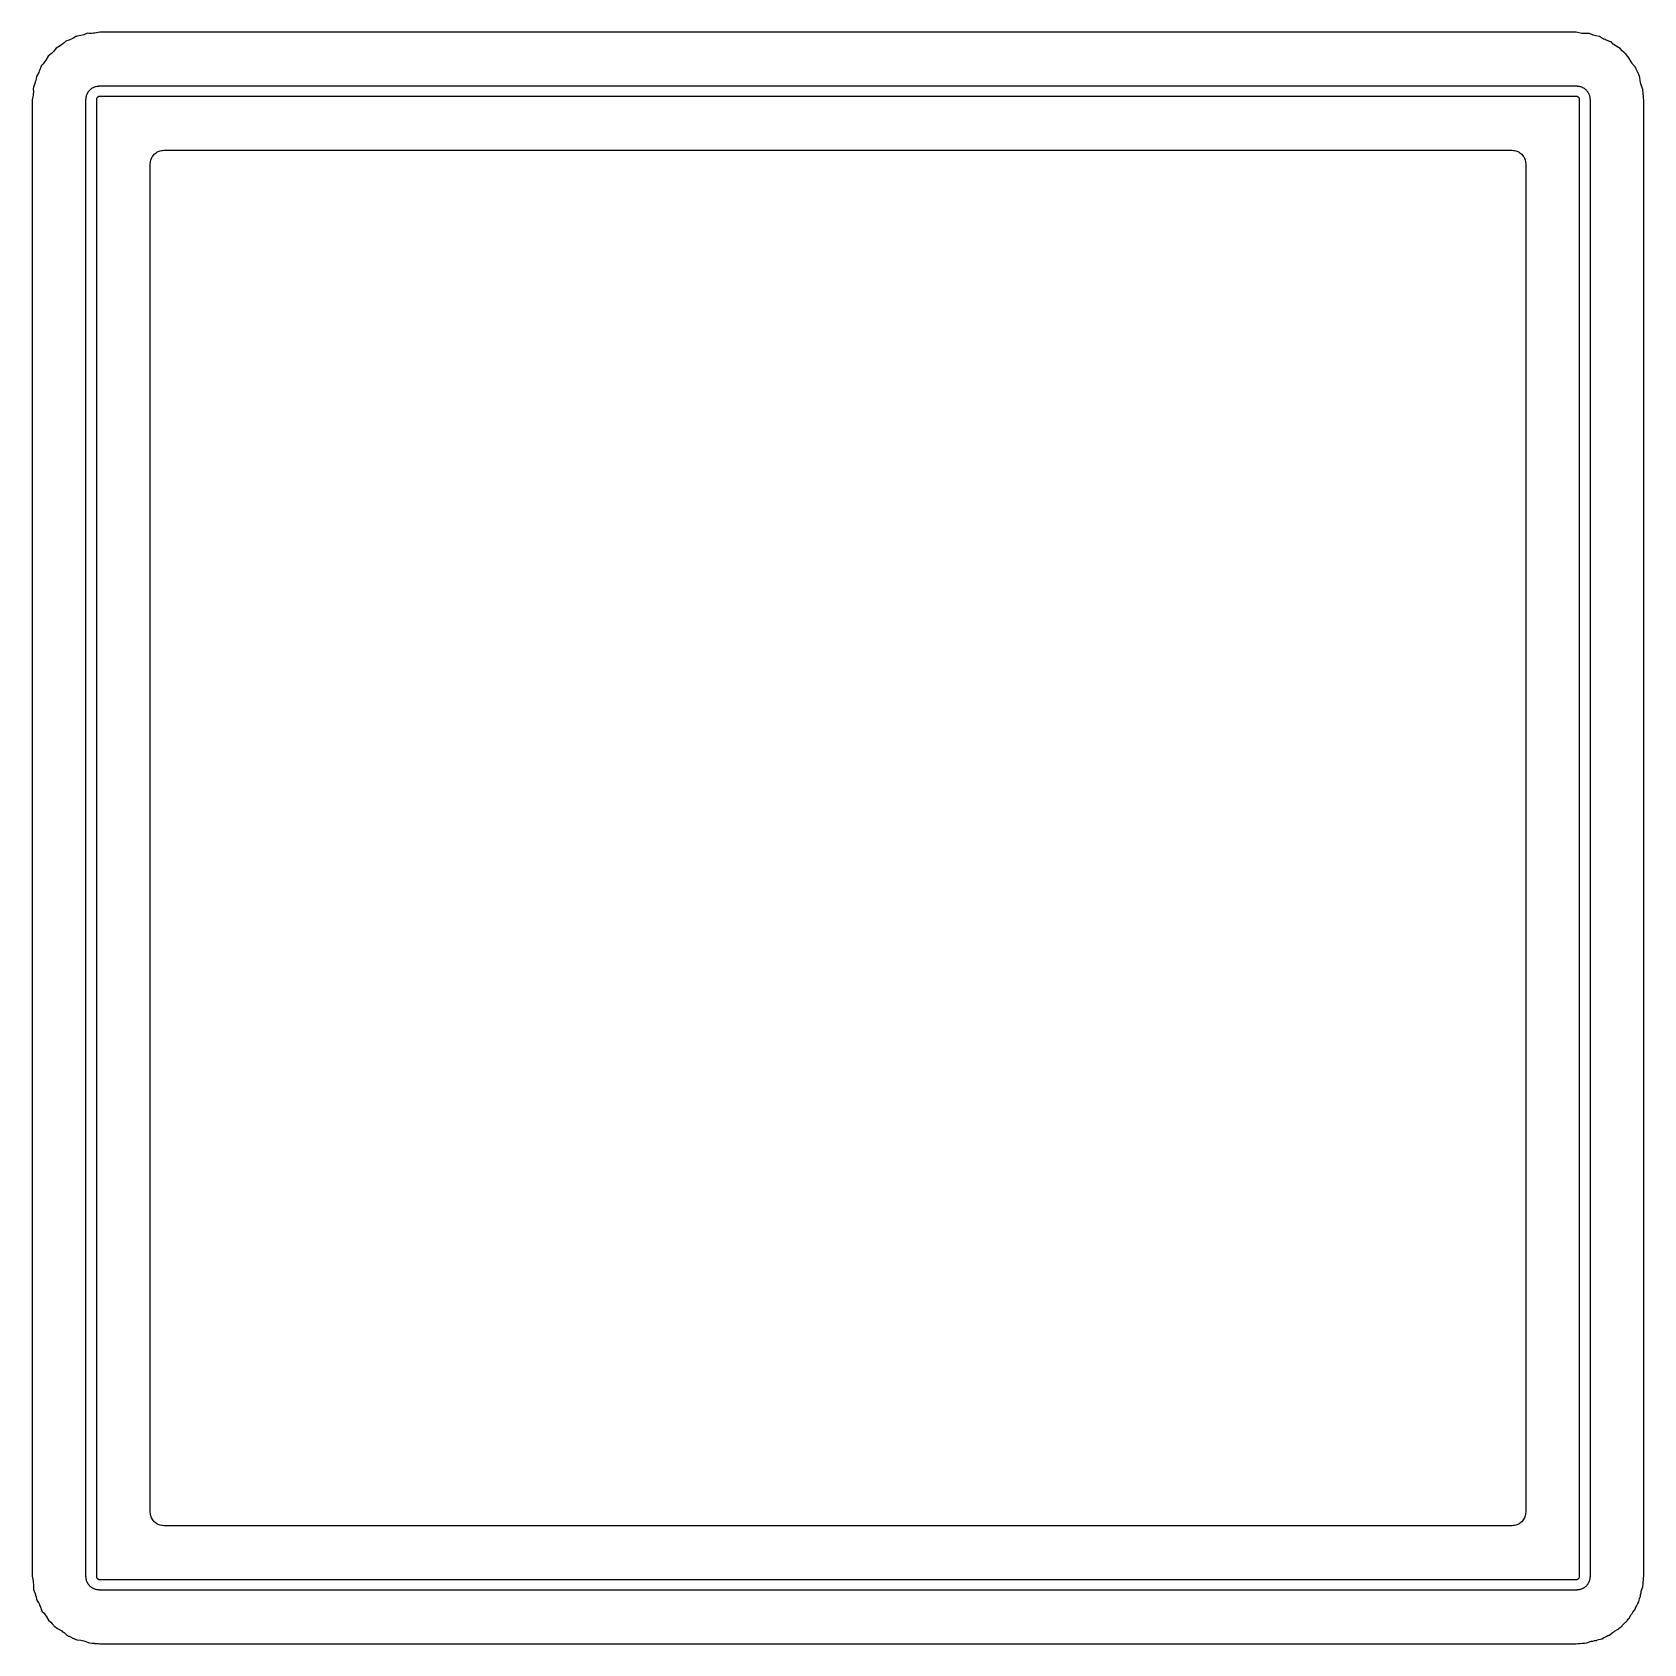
# Model space of a CAD drawing. Extents: x 63 to 223, y -147 to -32.
# Drawn here: x 95.92 to 111.16, y -107.29 to -92.05 of the extents above; entities that cross this region are included whole.
import ezdxf

# ---------------------------------------------------------------- set-up
doc = ezdxf.new("R2010")
doc.units = 0
doc.header["$MEASUREMENT"] = 0
doc.layers.add('BLACK', color=7, linetype='CONTINUOUS')

msp = doc.modelspace()

# ---------------------------------------------------------------- linework, layer by layer
at = {"layer": 'Black'}
for p, q in [((96.1826, -92.1759), (96.1431, -92.1977)), ((96.193, -92.1675), (96.1826, -92.1759)), ((96.2044, -92.1607), (96.193, -92.1675)), ((96.22, -92.1472), (96.2044, -92.1607)), ((96.2223, -92.1444), (96.22, -92.1472)), ((96.2252, -92.1424), (96.2223, -92.1444)), ((96.2355, -92.1324), (96.2252, -92.1424)), ((96.2363, -92.132), (96.2355, -92.1324)), ((96.2735, -92.1196), (96.2363, -92.132)), ((96.2863, -92.1127), (96.2735, -92.1196)), ((96.3, -92.1073), (96.2863, -92.1127)), ((96.3294, -92.0892), (96.3, -92.1073)), ((96.3357, -92.0868), (96.3294, -92.0892)), ((96.342, -92.0846), (96.3357, -92.0868)), ((96.3758, -92.0797), (96.342, -92.0846)), ((96.3898, -92.0751), (96.3758, -92.0797)), ((96.4042, -92.0721), (96.3898, -92.0751)), ((96.4404, -92.0578), (96.4042, -92.0721)), ((96.4412, -92.0577), (96.4404, -92.0578)), ((96.4552, -92.0587), (96.4412, -92.0577)), ((96.4587, -92.0583), (96.4552, -92.0587)), ((96.4622, -92.059), (96.4587, -92.0583)), ((96.4821, -92.0593), (96.4622, -92.059)), ((96.4955, -92.0572), (96.4821, -92.0593)), ((96.509, -92.0569), (96.4955, -92.0572)), ((96.5568, -92.0474), (96.509, -92.0569)), ((110.516, -92.0474), (96.5568, -92.0474)), ((110.571, -92.0582), (110.516, -92.0474)), ((110.583, -92.0585), (110.571, -92.0582)), ((110.595, -92.0606), (110.583, -92.0585)), ((110.644, -92.0607), (110.595, -92.0606)), ((110.676, -92.0737), (110.644, -92.0607)), ((110.69, -92.0768), (110.676, -92.0737)), ((110.704, -92.0816), (110.69, -92.0768)), ((110.738, -92.0868), (110.704, -92.0816)), ((110.738, -92.0869), (110.738, -92.0868)), ((110.767, -92.1066), (110.738, -92.0869)), ((110.772, -92.1085), (110.767, -92.1066)), ((110.776, -92.1116), (110.772, -92.1085)), ((110.778, -92.113), (110.776, -92.1116)), ((110.79, -92.1173), (110.778, -92.113)), ((110.802, -92.1234), (110.79, -92.1173)), ((110.845, -92.1371), (110.802, -92.1234)), ((110.848, -92.1391), (110.845, -92.1371)), ((110.868, -92.1588), (110.848, -92.1391)), ((110.882, -92.1684), (110.868, -92.1588)), ((110.895, -92.1791), (110.882, -92.1684)), ((110.934, -92.2012), (110.895, -92.1791)), ((96.0307, -92.3344), (96.0172, -92.35)), ((96.0375, -92.323), (96.0307, -92.3344)), ((96.0459, -92.3126), (96.0375, -92.323)), ((96.0675, -92.2734), (96.0459, -92.3126)), ((96.0986, -92.2486), (96.0675, -92.2734)), ((96.108, -92.238), (96.0986, -92.2486)), ((96.1186, -92.2286), (96.108, -92.238)), ((96.1428, -92.1983), (96.1186, -92.2286)), ((96.1431, -92.1977), (96.1428, -92.1983)), ((110.951, -92.2228), (110.934, -92.2012)), ((110.966, -92.2358), (110.951, -92.2228)), ((110.98, -92.2494), (110.966, -92.2358)), ((110.985, -92.2529), (110.98, -92.2494)), ((110.994, -92.2627), (110.985, -92.2529)), ((111.006, -92.2768), (110.994, -92.2627)), ((111.01, -92.2805), (111.006, -92.2768)), ((111.036, -92.3273), (111.01, -92.2805)), ((111.045, -92.339), (111.036, -92.3273)), ((111.053, -92.3516), (111.045, -92.339)), ((95.9567, -92.4646), (95.9506, -92.5042)), ((95.9785, -92.4288), (95.9567, -92.4646)), ((95.9835, -92.416), (95.9785, -92.4288)), ((95.9902, -92.4038), (95.9835, -92.416)), ((96.0024, -92.3678), (95.9902, -92.4038)), ((96.0028, -92.3651), (96.0024, -92.3678)), ((96.0124, -92.3552), (96.0028, -92.3651)), ((96.0144, -92.3523), (96.0124, -92.3552)), ((96.0172, -92.35), (96.0144, -92.3523)), ((111.076, -92.3761), (111.053, -92.3516)), ((111.076, -92.3762), (111.076, -92.3761)), ((111.079, -92.382), (111.076, -92.3762)), ((111.081, -92.3846), (111.079, -92.382)), ((111.081, -92.3862), (111.081, -92.3846)), ((111.084, -92.3946), (111.081, -92.3862)), ((111.084, -92.3948), (111.084, -92.3946)), ((111.084, -92.3951), (111.084, -92.3948)), ((111.094, -92.4145), (111.084, -92.3951)), ((111.1, -92.4267), (111.094, -92.4145)), ((111.101, -92.4285), (111.1, -92.4267)), ((111.101, -92.4287), (111.101, -92.4285)), ((111.104, -92.4341), (111.101, -92.4287)), ((111.104, -92.4343), (111.104, -92.4341)), ((111.104, -92.4345), (111.104, -92.4343)), ((111.105, -92.4356), (111.104, -92.4345)), ((111.107, -92.4417), (111.105, -92.4356)), ((111.108, -92.4466), (111.107, -92.4417)), ((111.115, -92.4647), (111.108, -92.4466)), ((111.119, -92.474), (111.115, -92.4647)), ((111.122, -92.5066), (111.119, -92.474)), ((95.9258, -92.644), (95.9174, -92.6864)), ((95.9262, -92.6295), (95.9258, -92.644)), ((95.9282, -92.6152), (95.9262, -92.6295)), ((95.9283, -92.5727), (95.9271, -92.5799)), ((95.9271, -92.5799), (95.9282, -92.6152)), ((95.9295, -92.5661), (95.9283, -92.5727)), ((95.9432, -92.5314), (95.9295, -92.5661)), ((95.9461, -92.5175), (95.9432, -92.5314)), ((95.9506, -92.5042), (95.9461, -92.5175)), ((96.4295, -92.6513), (96.4304, -92.649)), ((96.4304, -92.649), (96.4308, -92.6466)), ((96.4308, -92.6466), (96.4339, -92.6383)), ((96.4339, -92.6383), (96.4367, -92.6304)), ((96.4367, -92.6304), (96.4378, -92.6285)), ((96.4378, -92.6285), (96.4386, -92.6264)), ((96.4386, -92.6264), (96.4386, -92.6263)), ((96.4386, -92.6263), (96.4387, -92.6263)), ((96.4387, -92.6263), (96.443, -92.6188)), ((96.443, -92.6188), (96.4473, -92.6113)), ((96.4473, -92.6113), (96.4474, -92.6113)), ((96.4474, -92.6113), (96.4487, -92.6097)), ((96.4474, -92.6113), (96.4474, -92.6113)), ((96.4487, -92.6097), (96.4497, -92.6079)), ((96.4497, -92.6079), (96.4498, -92.6078)), ((96.4498, -92.6077), (96.4553, -92.6011)), ((96.4498, -92.6078), (96.4498, -92.6077)), ((96.4553, -92.6011), (96.4608, -92.5945)), ((96.4608, -92.5945), (96.4609, -92.5944)), ((96.4609, -92.5944), (96.461, -92.5944)), ((96.461, -92.5944), (96.4628, -92.5928)), ((96.4628, -92.5928), (96.4644, -92.591)), ((96.4644, -92.5909), (96.4645, -92.5908)), ((96.4644, -92.591), (96.4644, -92.5909)), ((96.4645, -92.5908), (96.4711, -92.5854)), ((96.4711, -92.5854), (96.4777, -92.5798)), ((96.4777, -92.5798), (96.4778, -92.5798)), ((96.4778, -92.5798), (96.4779, -92.5797)), ((96.4779, -92.5797), (96.4797, -92.5787)), ((96.4797, -92.5787), (96.4813, -92.5774)), ((96.4813, -92.5774), (96.4887, -92.5731)), ((96.4887, -92.5731), (96.4961, -92.5687)), ((96.4961, -92.5687), (96.4985, -92.5678)), ((96.4985, -92.5678), (96.5008, -92.5665)), ((96.5008, -92.5665), (96.5087, -92.5637)), ((96.5087, -92.5637), (96.5166, -92.5608)), ((96.5166, -92.5608), (96.5192, -92.5603)), ((96.5192, -92.5603), (96.5216, -92.5595)), ((96.5216, -92.5595), (96.5299, -92.5581)), ((96.5299, -92.5581), (96.5383, -92.5566)), ((96.5383, -92.5566), (96.5405, -92.5566)), ((96.5405, -92.5566), (96.5427, -92.5562)), ((96.5427, -92.5562), (96.5472, -92.5562)), ((96.5472, -92.5562), (96.5516, -92.5554)), ((96.5516, -92.5554), (110.522, -92.5554)), ((110.522, -92.5554), (110.527, -92.5563)), ((110.527, -92.5563), (110.532, -92.5564)), ((110.532, -92.5564), (110.533, -92.5566)), ((110.533, -92.5566), (110.535, -92.5566)), ((110.535, -92.5566), (110.535, -92.5566)), ((110.535, -92.5566), (110.535, -92.5566)), ((110.535, -92.5566), (110.544, -92.5581)), ((110.544, -92.5581), (110.552, -92.5596)), ((110.552, -92.5596), (110.552, -92.5596)), ((110.552, -92.5596), (110.552, -92.5597)), ((110.552, -92.5597), (110.554, -92.5603)), ((110.554, -92.5603), (110.556, -92.5607)), ((110.556, -92.5607), (110.558, -92.5613)), ((110.558, -92.5613), (110.56, -92.5614)), ((110.56, -92.5614), (110.566, -92.5642)), ((110.566, -92.5642), (110.573, -92.5666)), ((110.573, -92.5666), (110.574, -92.5676)), ((110.574, -92.5676), (110.576, -92.5681)), ((110.576, -92.5681), (110.577, -92.5686)), ((110.577, -92.5686), (110.578, -92.5688)), ((110.578, -92.5688), (110.584, -92.5727)), ((110.584, -92.5727), (110.591, -92.5763)), ((110.591, -92.5763), (110.592, -92.5771)), ((110.592, -92.5771), (110.593, -92.5777)), ((110.593, -92.5777), (110.594, -92.5786)), ((110.594, -92.5786), (110.595, -92.5794)), ((110.595, -92.5794), (110.596, -92.5802)), ((110.596, -92.5802), (110.597, -92.5807)), ((110.597, -92.5807), (110.603, -92.5857)), ((110.603, -92.5857), (110.609, -92.5903)), ((110.609, -92.5903), (110.609, -92.5914)), ((110.609, -92.5914), (110.61, -92.5923)), ((110.61, -92.5923), (110.611, -92.5936)), ((110.611, -92.5936), (110.613, -92.5947)), ((110.613, -92.5947), (110.613, -92.5954)), ((110.613, -92.5954), (110.614, -92.5958)), ((110.614, -92.5958), (110.619, -92.6021)), ((110.619, -92.6021), (110.624, -92.6081)), ((110.624, -92.6081), (110.624, -92.6086)), ((110.624, -92.6086), (110.625, -92.611)), ((110.625, -92.611), (110.628, -92.613)), ((110.628, -92.613), (110.63, -92.6181)), ((110.63, -92.6181), (110.634, -92.6228)), ((110.634, -92.6228), (110.634, -92.6257)), ((110.634, -92.6257), (110.636, -92.6284)), ((110.636, -92.6284), (110.636, -92.6304)), ((110.636, -92.6304), (110.637, -92.6322)), ((110.637, -92.6322), (110.64, -92.6401)), ((110.64, -92.6401), (110.642, -92.6463)), ((110.642, -92.6463), (110.642, -92.6469)), ((110.642, -92.6469), (110.643, -92.6492)), ((110.643, -92.6492), (110.644, -92.6513)), ((111.126, -92.521), (111.122, -92.5066)), ((111.129, -92.5357), (111.126, -92.521)), ((111.148, -92.5882), (111.129, -92.5357)), ((111.147, -92.595), (111.148, -92.5933)), ((111.147, -92.5994), (111.147, -92.595)), ((111.15, -92.6179), (111.147, -92.5994)), ((111.148, -92.5908), (111.148, -92.5882)), ((111.148, -92.5925), (111.148, -92.5908)), ((111.148, -92.5933), (111.148, -92.5925)), ((111.151, -92.6364), (111.15, -92.6179)), ((111.153, -92.6454), (111.151, -92.6364)), ((111.153, -92.654), (111.153, -92.6454)), ((95.9174, -92.6864), (95.9174, -106.647)), ((96.4254, -92.6816), (96.4261, -92.6775)), ((96.4254, -106.652), (96.4254, -92.6816)), ((96.4261, -92.6734), (96.4265, -92.6709)), ((96.4261, -92.6775), (96.4261, -92.6734)), ((96.4265, -92.6684), (96.428, -92.6599)), ((96.4265, -92.6709), (96.4265, -92.6684)), ((96.4265, -92.6684), (96.4265, -92.6684)), ((96.4265, -92.6684), (96.4265, -92.6684)), ((96.428, -92.6599), (96.4295, -92.6513)), ((96.4295, -92.6513), (96.4295, -92.6513)), ((96.4295, -92.6513), (96.4295, -92.6513)), ((96.5258, -92.6832), (96.5254, -92.6857)), ((96.5254, -92.6857), (96.5254, -106.647)), ((96.5265, -92.675), (96.5258, -92.6792)), ((96.5258, -92.6792), (96.5258, -92.6832)), ((96.528, -92.671), (96.5265, -92.675)), ((96.5281, -92.6707), (96.528, -92.6709)), ((96.528, -92.6709), (96.528, -92.671)), ((96.5303, -92.6669), (96.5281, -92.6707)), ((96.5304, -92.6667), (96.5303, -92.6669)), ((96.5303, -92.6669), (96.5303, -92.6669)), ((96.532, -92.6648), (96.5304, -92.6667)), ((96.5333, -92.6633), (96.532, -92.6648)), ((96.5348, -92.6619), (96.5333, -92.6633)), ((96.5367, -92.6604), (96.5348, -92.6619)), ((96.5406, -92.6581), (96.5367, -92.6604)), ((96.5407, -92.6581), (96.5406, -92.6581)), ((96.5409, -92.658), (96.5407, -92.6581)), ((96.541, -92.658), (96.5409, -92.658)), ((96.5433, -92.6572), (96.541, -92.658)), ((96.5444, -92.6568), (96.5433, -92.6572)), ((96.5445, -92.6567), (96.5444, -92.6568)), ((96.5448, -92.6566), (96.5445, -92.6567)), ((96.545, -92.6566), (96.5448, -92.6566)), ((96.5494, -92.6558), (96.545, -92.6566)), ((96.5539, -92.6558), (96.5494, -92.6558)), ((96.5561, -92.6554), (96.5539, -92.6558)), ((110.517, -92.6554), (96.5561, -92.6554)), ((110.518, -92.6556), (110.517, -92.6554)), ((110.523, -92.6557), (110.518, -92.6556)), ((110.528, -92.6566), (110.523, -92.6557)), ((110.532, -92.6578), (110.528, -92.6566)), ((110.528, -92.6566), (110.528, -92.6566)), ((110.537, -92.6606), (110.532, -92.6578)), ((110.539, -92.6624), (110.537, -92.6606)), ((110.541, -92.6641), (110.539, -92.6624)), ((110.539, -92.6624), (110.539, -92.6624)), ((110.543, -92.6673), (110.541, -92.6641)), ((110.545, -92.6694), (110.543, -92.6673)), ((110.545, -92.6696), (110.545, -92.6694)), ((110.547, -92.6765), (110.545, -92.6696)), ((110.548, -92.6792), (110.547, -92.6765)), ((110.548, -92.6825), (110.548, -92.6792)), ((110.548, -92.6854), (110.548, -92.6825)), ((110.548, -106.648), (110.548, -92.6854)), ((110.644, -92.6513), (110.645, -92.6575)), ((110.645, -92.6575), (110.647, -92.6636)), ((110.647, -92.6636), (110.647, -92.666)), ((110.647, -92.666), (110.647, -92.6684)), ((110.647, -92.6684), (110.647, -92.6712)), ((110.647, -92.6712), (110.647, -92.6741)), ((110.647, -92.6741), (110.647, -92.6779)), ((110.647, -92.6779), (110.648, -92.6816)), ((110.648, -92.6816), (110.648, -106.652)), ((111.154, -92.6755), (111.153, -92.654)), ((111.156, -92.6859), (111.154, -92.6755)), ((111.156, -106.647), (111.156, -92.6859)), ((97.0353, -93.2683), (97.0391, -93.2579)), ((97.0391, -93.2579), (97.0411, -93.247)), ((97.0411, -93.247), (97.0466, -93.2373)), ((97.0466, -93.2373), (97.0504, -93.2269)), ((97.0504, -93.2269), (97.0576, -93.2184)), ((97.0576, -93.2184), (97.0631, -93.2088)), ((97.0631, -93.2088), (97.0716, -93.2016)), ((97.0716, -93.2016), (97.0788, -93.1931)), ((97.0788, -93.1931), (97.0884, -93.1876)), ((97.0884, -93.1876), (97.0969, -93.1804)), ((97.0969, -93.1804), (97.1073, -93.1766)), ((97.1073, -93.1766), (97.117, -93.1711)), ((97.117, -93.1711), (97.1279, -93.1691)), ((97.1279, -93.1691), (97.1383, -93.1653)), ((97.1383, -93.1653), (97.1495, -93.1653)), ((97.1495, -93.1653), (97.1604, -93.1634)), ((97.1604, -93.1634), (109.913, -93.1634)), ((109.913, -93.1634), (109.924, -93.1653)), ((109.924, -93.1653), (109.935, -93.1653)), ((109.935, -93.1653), (109.945, -93.1691)), ((109.945, -93.1691), (109.956, -93.1711)), ((109.956, -93.1711), (109.966, -93.1766)), ((109.966, -93.1766), (109.977, -93.1804)), ((109.977, -93.1804), (109.985, -93.1876)), ((109.985, -93.1876), (109.995, -93.1931)), ((109.995, -93.1931), (110.002, -93.2016)), ((110.002, -93.2016), (110.01, -93.2088)), ((110.01, -93.2088), (110.016, -93.2184)), ((110.016, -93.2184), (110.023, -93.2269)), ((110.023, -93.2269), (110.027, -93.2373)), ((110.027, -93.2373), (110.032, -93.247)), ((110.032, -93.247), (110.034, -93.2579)), ((110.034, -93.2579), (110.038, -93.2683)), ((97.0334, -93.2904), (97.0353, -93.2795)), ((97.0334, -106.043), (97.0334, -93.2904)), ((97.0353, -93.2795), (97.0353, -93.2683)), ((110.038, -93.2683), (110.038, -93.2795)), ((110.038, -93.2795), (110.04, -93.2904)), ((110.04, -93.2904), (110.04, -106.043)), ((97.0353, -106.054), (97.0334, -106.043)), ((97.0353, -106.065), (97.0353, -106.054)), ((110.04, -106.043), (110.038, -106.054)), ((110.038, -106.054), (110.038, -106.065)), ((97.0391, -106.075), (97.0353, -106.065)), ((97.0411, -106.086), (97.0391, -106.075)), ((97.0466, -106.096), (97.0411, -106.086)), ((97.0504, -106.106), (97.0466, -106.096)), ((97.0576, -106.115), (97.0504, -106.106)), ((97.0631, -106.125), (97.0576, -106.115)), ((97.0716, -106.132), (97.0631, -106.125)), ((97.0788, -106.14), (97.0716, -106.132)), ((97.0884, -106.146), (97.0788, -106.14)), ((97.0969, -106.153), (97.0884, -106.146)), ((97.1073, -106.157), (97.0969, -106.153)), ((97.117, -106.162), (97.1073, -106.157)), ((97.1279, -106.164), (97.117, -106.162)), ((97.1383, -106.168), (97.1279, -106.164)), ((97.1495, -106.168), (97.1383, -106.168)), ((97.1604, -106.17), (97.1495, -106.168)), ((109.913, -106.17), (97.1604, -106.17)), ((109.924, -106.168), (109.913, -106.17)), ((109.935, -106.168), (109.924, -106.168)), ((109.945, -106.164), (109.935, -106.168)), ((109.956, -106.162), (109.945, -106.164)), ((109.966, -106.157), (109.956, -106.162)), ((109.977, -106.153), (109.966, -106.157)), ((109.985, -106.146), (109.977, -106.153)), ((109.995, -106.14), (109.985, -106.146)), ((110.002, -106.132), (109.995, -106.14)), ((110.01, -106.125), (110.002, -106.132)), ((110.016, -106.115), (110.01, -106.125)), ((110.023, -106.106), (110.016, -106.115)), ((110.027, -106.096), (110.023, -106.106)), ((110.032, -106.086), (110.027, -106.096)), ((110.034, -106.075), (110.032, -106.086)), ((110.038, -106.065), (110.034, -106.075)), ((95.9174, -106.647), (95.927, -106.695)), ((96.4262, -106.656), (96.4254, -106.652)), ((96.4262, -106.661), (96.4262, -106.656)), ((96.4265, -106.663), (96.4262, -106.661)), ((96.4265, -106.665), (96.4265, -106.663)), ((96.4265, -106.666), (96.4266, -106.665)), ((96.4266, -106.665), (96.4265, -106.665)), ((96.4281, -106.674), (96.4265, -106.666)), ((96.5254, -106.647), (96.5257, -106.649)), ((96.5257, -106.649), (96.5257, -106.654)), ((96.5257, -106.654), (96.5265, -106.658)), ((96.5265, -106.658), (96.5265, -106.658)), ((96.5265, -106.658), (96.5278, -106.662)), ((96.5278, -106.662), (96.5306, -106.667)), ((96.5306, -106.667), (96.5324, -106.669)), ((96.5324, -106.669), (96.5324, -106.669)), ((96.5324, -106.669), (96.5341, -106.671)), ((110.536, -106.673), (110.54, -106.67)), ((110.54, -106.67), (110.543, -106.666)), ((110.54, -106.67), (110.54, -106.67)), ((110.54, -106.67), (110.54, -106.67)), ((110.543, -106.666), (110.544, -106.665)), ((110.544, -106.665), (110.544, -106.664)), ((110.544, -106.664), (110.545, -106.664)), ((110.545, -106.664), (110.547, -106.656)), ((110.547, -106.656), (110.548, -106.654)), ((110.548, -106.65), (110.548, -106.648)), ((110.548, -106.654), (110.548, -106.65)), ((110.647, -106.665), (110.646, -106.668)), ((110.646, -106.668), (110.647, -106.671)), ((110.648, -106.652), (110.647, -106.656)), ((110.647, -106.656), (110.647, -106.66)), ((110.647, -106.66), (110.647, -106.662)), ((110.647, -106.662), (110.647, -106.665)), ((111.152, -106.685), (111.153, -106.664)), ((111.153, -106.664), (111.156, -106.647)), ((95.927, -106.695), (95.9273, -106.709)), ((95.9273, -106.709), (95.9294, -106.722)), ((95.9294, -106.722), (95.9288, -106.765)), ((95.9288, -106.765), (95.9288, -106.765)), ((95.9288, -106.765), (95.93, -106.772)), ((95.93, -106.772), (95.9454, -106.81)), ((95.9454, -106.81), (95.9489, -106.826)), ((96.4295, -106.682), (96.4281, -106.674)), ((96.4297, -106.682), (96.4295, -106.682)), ((96.4298, -106.683), (96.4297, -106.682)), ((96.4304, -106.684), (96.4298, -106.683)), ((96.4307, -106.686), (96.4304, -106.684)), ((96.4313, -106.688), (96.4307, -106.686)), ((96.4314, -106.69), (96.4313, -106.688)), ((96.4342, -106.696), (96.4314, -106.69)), ((96.4366, -106.703), (96.4342, -106.696)), ((96.4376, -106.704), (96.4366, -106.703)), ((96.4381, -106.706), (96.4376, -106.704)), ((96.4386, -106.707), (96.4381, -106.706)), ((96.4388, -106.708), (96.4386, -106.707)), ((96.4427, -106.714), (96.4388, -106.708)), ((96.4463, -106.721), (96.4427, -106.714)), ((96.4471, -106.722), (96.4463, -106.721)), ((96.4477, -106.723), (96.4471, -106.722)), ((96.4486, -106.724), (96.4477, -106.723)), ((96.4494, -106.725), (96.4486, -106.724)), ((96.4502, -106.726), (96.4494, -106.725)), ((96.4507, -106.727), (96.4502, -106.726)), ((96.4557, -106.733), (96.4507, -106.727)), ((96.4603, -106.739), (96.4557, -106.733)), ((96.4614, -106.739), (96.4603, -106.739)), ((96.4623, -106.74), (96.4614, -106.739)), ((96.4636, -106.741), (96.4623, -106.74)), ((96.4647, -106.743), (96.4636, -106.741)), ((96.4654, -106.743), (96.4647, -106.743)), ((96.4658, -106.744), (96.4654, -106.743)), ((96.4721, -106.749), (96.4658, -106.744)), ((96.4781, -106.754), (96.4721, -106.749)), ((96.4786, -106.754), (96.4781, -106.754)), ((96.4809, -106.755), (96.4786, -106.754)), ((96.4828, -106.757), (96.4809, -106.755)), ((96.488, -106.76), (96.4828, -106.757)), ((96.4928, -106.764), (96.488, -106.76)), ((96.4956, -106.764), (96.4928, -106.764)), ((96.4981, -106.766), (96.4956, -106.764)), ((96.5004, -106.766), (96.4981, -106.766)), ((96.5025, -106.767), (96.5004, -106.766)), ((96.5103, -106.77), (96.5025, -106.767)), ((96.516, -106.772), (96.5103, -106.77)), ((96.5165, -106.772), (96.516, -106.772)), ((96.5179, -106.772), (96.5165, -106.772)), ((96.518, -106.772), (96.5179, -106.772)), ((96.5181, -106.772), (96.518, -106.772)), ((96.519, -106.773), (96.5181, -106.772)), ((96.5212, -106.774), (96.519, -106.773)), ((96.5273, -106.775), (96.5212, -106.774)), ((96.5332, -106.777), (96.5273, -106.775)), ((96.5358, -106.777), (96.5332, -106.777)), ((96.5341, -106.671), (96.5373, -106.673)), ((96.5383, -106.777), (96.5358, -106.777)), ((96.5373, -106.673), (96.5394, -106.675)), ((96.5412, -106.777), (96.5383, -106.777)), ((96.5394, -106.675), (96.5396, -106.675)), ((96.5396, -106.675), (96.5421, -106.675)), ((96.5441, -106.777), (96.5412, -106.777)), ((96.5421, -106.675), (96.5427, -106.676)), ((96.5427, -106.676), (96.5427, -106.676)), ((96.5427, -106.676), (96.5467, -106.677)), ((96.5479, -106.777), (96.5441, -106.777)), ((96.5467, -106.677), (96.5491, -106.678)), ((96.5516, -106.778), (96.5479, -106.777)), ((96.5491, -106.678), (96.5525, -106.678)), ((110.522, -106.778), (96.5516, -106.778)), ((96.5525, -106.678), (96.5554, -106.678)), ((96.5554, -106.678), (110.518, -106.678)), ((110.518, -106.678), (110.52, -106.678)), ((110.52, -106.678), (110.524, -106.678)), ((110.526, -106.777), (110.522, -106.778)), ((110.524, -106.678), (110.526, -106.677)), ((110.526, -106.677), (110.534, -106.675)), ((110.53, -106.777), (110.526, -106.777)), ((110.532, -106.777), (110.53, -106.777)), ((110.535, -106.777), (110.532, -106.777)), ((110.534, -106.675), (110.534, -106.674)), ((110.534, -106.674), (110.535, -106.674)), ((110.535, -106.674), (110.536, -106.673)), ((110.538, -106.776), (110.535, -106.777)), ((110.541, -106.777), (110.538, -106.776)), ((110.546, -106.775), (110.541, -106.777)), ((110.552, -106.774), (110.546, -106.775)), ((110.555, -106.773), (110.552, -106.774)), ((110.556, -106.772), (110.555, -106.772)), ((110.555, -106.772), (110.555, -106.773)), ((110.558, -106.772), (110.556, -106.772)), ((110.564, -106.769), (110.558, -106.772)), ((110.572, -106.767), (110.564, -106.769)), ((110.574, -106.766), (110.572, -106.766)), ((110.572, -106.766), (110.572, -106.767)), ((110.577, -106.764), (110.574, -106.766)), ((110.581, -106.763), (110.577, -106.764)), ((110.585, -106.761), (110.581, -106.763)), ((110.589, -106.758), (110.585, -106.761)), ((110.592, -106.756), (110.589, -106.758)), ((110.595, -106.753), (110.592, -106.756)), ((110.597, -106.753), (110.595, -106.753)), ((110.595, -106.753), (110.595, -106.753)), ((110.602, -106.748), (110.597, -106.753)), ((110.607, -106.744), (110.602, -106.748)), ((110.608, -106.743), (110.607, -106.744)), ((110.61, -106.741), (110.608, -106.743)), ((110.611, -106.741), (110.61, -106.741)), ((110.613, -106.738), (110.611, -106.74)), ((110.611, -106.74), (110.611, -106.741)), ((110.614, -106.737), (110.613, -106.738)), ((110.618, -106.732), (110.614, -106.737)), ((110.623, -106.727), (110.618, -106.732)), ((110.626, -106.722), (110.623, -106.725)), ((110.623, -106.725), (110.623, -106.725)), ((110.623, -106.725), (110.623, -106.727)), ((110.628, -106.719), (110.626, -106.722)), ((110.631, -106.715), (110.628, -106.719)), ((110.633, -106.711), (110.631, -106.715)), ((110.634, -106.707), (110.633, -106.711)), ((110.636, -106.704), (110.634, -106.707)), ((110.637, -106.702), (110.636, -106.702)), ((110.636, -106.702), (110.636, -106.704)), ((110.639, -106.694), (110.637, -106.702)), ((110.642, -106.688), (110.639, -106.694)), ((110.643, -106.685), (110.642, -106.685)), ((110.642, -106.685), (110.642, -106.686)), ((110.642, -106.686), (110.642, -106.688)), ((110.644, -106.682), (110.643, -106.685)), ((110.645, -106.676), (110.644, -106.682)), ((110.647, -106.671), (110.645, -106.676)), ((111.124, -106.839), (111.125, -106.82)), ((111.125, -106.82), (111.13, -106.804)), ((111.13, -106.804), (111.132, -106.788)), ((111.132, -106.788), (111.146, -106.749)), ((111.146, -106.744), (111.149, -106.726)), ((111.146, -106.749), (111.146, -106.744)), ((111.149, -106.726), (111.15, -106.707)), ((111.15, -106.707), (111.151, -106.704)), ((111.151, -106.704), (111.152, -106.685)), ((95.9489, -106.826), (95.9538, -106.842)), ((95.9538, -106.842), (95.957, -106.868)), ((95.957, -106.868), (95.9771, -106.898)), ((95.9771, -106.898), (95.9791, -106.903)), ((95.9791, -106.903), (95.9821, -106.906)), ((95.9821, -106.906), (95.9829, -106.908)), ((95.9829, -106.908), (95.9873, -106.92)), ((95.9873, -106.92), (95.9934, -106.932)), ((95.9934, -106.932), (96.0071, -106.975)), ((111.052, -106.987), (111.07, -106.965)), ((111.07, -106.965), (111.072, -106.963)), ((111.072, -106.963), (111.073, -106.961)), ((111.073, -106.961), (111.074, -106.961)), ((111.074, -106.961), (111.076, -106.956)), ((111.076, -106.956), (111.077, -106.953)), ((111.077, -106.953), (111.079, -106.95)), ((111.079, -106.947), (111.088, -106.93)), ((111.079, -106.95), (111.079, -106.947)), ((111.088, -106.93), (111.096, -106.913)), ((111.096, -106.913), (111.098, -106.911)), ((111.098, -106.911), (111.1, -106.908)), ((111.1, -106.908), (111.101, -106.907)), ((111.101, -106.906), (111.108, -106.889)), ((111.101, -106.907), (111.101, -106.906)), ((111.108, -106.889), (111.111, -106.876)), ((111.111, -106.876), (111.117, -106.859)), ((111.117, -106.859), (111.122, -106.843)), ((111.122, -106.843), (111.124, -106.839)), ((96.0071, -106.975), (96.0091, -106.978)), ((96.0091, -106.978), (96.0288, -106.998)), ((96.0288, -106.998), (96.0384, -107.012)), ((96.0384, -107.012), (96.0491, -107.025)), ((96.0491, -107.025), (96.0712, -107.064)), ((96.0712, -107.064), (96.0928, -107.081)), ((96.0928, -107.081), (96.1058, -107.096)), ((96.1058, -107.096), (96.1194, -107.11)), ((96.1194, -107.11), (96.1229, -107.115)), ((96.1229, -107.115), (96.1327, -107.124)), ((96.1327, -107.124), (96.1468, -107.136)), ((110.937, -107.129), (110.942, -107.125)), ((110.942, -107.125), (110.95, -107.118)), ((110.95, -107.118), (110.951, -107.116)), ((110.951, -107.116), (110.953, -107.114)), ((110.953, -107.114), (110.954, -107.111)), ((110.954, -107.111), (110.968, -107.098)), ((110.968, -107.098), (110.981, -107.084)), ((110.981, -107.084), (110.984, -107.083)), ((110.984, -107.083), (110.986, -107.081)), ((110.986, -107.081), (110.988, -107.08)), ((110.988, -107.08), (110.995, -107.072)), ((110.995, -107.072), (110.999, -107.067)), ((110.999, -107.067), (111.013, -107.05)), ((111.013, -107.05), (111.013, -107.05)), ((111.013, -107.05), (111.014, -107.05)), ((111.014, -107.05), (111.015, -107.049)), ((111.015, -107.049), (111.016, -107.047)), ((111.016, -107.047), (111.019, -107.043)), ((111.019, -107.043), (111.036, -107.01)), ((111.036, -107.01), (111.045, -106.999)), ((111.045, -106.999), (111.052, -106.987)), ((96.1468, -107.136), (96.1499, -107.139)), ((96.1499, -107.139), (96.1512, -107.14)), ((96.1512, -107.14), (96.1532, -107.141)), ((96.1532, -107.141), (96.1557, -107.142)), ((96.1557, -107.142), (96.1968, -107.165)), ((96.1968, -107.165), (96.2049, -107.172)), ((96.2049, -107.172), (96.2142, -107.177)), ((96.2142, -107.177), (96.2148, -107.177)), ((96.2148, -107.177), (96.2176, -107.181)), ((96.2176, -107.181), (96.2211, -107.183)), ((96.2211, -107.183), (96.2461, -107.206)), ((96.2461, -107.206), (96.2462, -107.206)), ((96.2462, -107.206), (96.252, -107.209)), ((96.252, -107.209), (96.2546, -107.211)), ((96.2546, -107.211), (96.2597, -107.213)), ((96.2597, -107.213), (96.2635, -107.214)), ((96.2635, -107.214), (96.2645, -107.215)), ((96.2645, -107.215), (96.2655, -107.215)), ((96.2655, -107.215), (96.2842, -107.225)), ((96.2842, -107.225), (96.2857, -107.225)), ((96.2857, -107.225), (96.2891, -107.226)), ((96.2891, -107.226), (96.2953, -107.229)), ((96.2953, -107.229), (96.2984, -107.232)), ((96.2984, -107.232), (96.3001, -107.232)), ((96.3001, -107.232), (96.3002, -107.232)), ((96.3002, -107.232), (96.3116, -107.237)), ((96.3116, -107.237), (96.3149, -107.238)), ((96.3149, -107.238), (96.3333, -107.245)), ((96.3333, -107.245), (96.3403, -107.248)), ((96.3403, -107.248), (96.3757, -107.252)), ((96.3757, -107.252), (96.3897, -107.256)), ((96.3897, -107.256), (96.4042, -107.258)), ((96.4042, -107.258), (96.4575, -107.278)), ((96.4575, -107.278), (96.4584, -107.278)), ((96.4584, -107.278), (96.463, -107.278)), ((96.463, -107.278), (96.463, -107.278)), ((96.463, -107.278), (96.4839, -107.28)), ((110.577, -107.28), (110.596, -107.279)), ((110.596, -107.279), (110.614, -107.276)), ((110.614, -107.276), (110.619, -107.276)), ((110.619, -107.276), (110.658, -107.262)), ((110.658, -107.262), (110.674, -107.26)), ((110.674, -107.26), (110.69, -107.255)), ((110.69, -107.255), (110.709, -107.254)), ((110.709, -107.254), (110.713, -107.252)), ((110.713, -107.252), (110.729, -107.247)), ((110.729, -107.247), (110.746, -107.241)), ((110.746, -107.241), (110.759, -107.238)), ((110.759, -107.238), (110.776, -107.231)), ((110.776, -107.231), (110.777, -107.231)), ((110.777, -107.231), (110.778, -107.23)), ((110.778, -107.23), (110.781, -107.228)), ((110.781, -107.228), (110.783, -107.226)), ((110.783, -107.226), (110.8, -107.218)), ((110.8, -107.218), (110.817, -107.209)), ((110.817, -107.209), (110.82, -107.209)), ((110.82, -107.209), (110.823, -107.207)), ((110.823, -107.207), (110.826, -107.206)), ((110.826, -107.206), (110.831, -107.204)), ((110.831, -107.203), (110.833, -107.202)), ((110.831, -107.204), (110.831, -107.203)), ((110.833, -107.202), (110.835, -107.2)), ((110.835, -107.2), (110.857, -107.182)), ((110.857, -107.182), (110.869, -107.175)), ((110.869, -107.175), (110.88, -107.166)), ((110.88, -107.166), (110.913, -107.149)), ((110.913, -107.149), (110.917, -107.146)), ((110.917, -107.146), (110.919, -107.145)), ((110.919, -107.145), (110.92, -107.144)), ((110.92, -107.143), (110.937, -107.129)), ((110.92, -107.144), (110.92, -107.143)), ((110.92, -107.143), (110.92, -107.143)), ((96.4839, -107.28), (96.5049, -107.281)), ((96.5049, -107.281), (96.5059, -107.282)), ((96.5059, -107.282), (96.507, -107.282)), ((96.507, -107.282), (96.5101, -107.283)), ((96.5101, -107.283), (96.5222, -107.283)), ((96.5222, -107.283), (96.5433, -107.284)), ((96.5433, -107.284), (96.5558, -107.286)), ((96.5558, -107.286), (110.517, -107.286)), ((110.517, -107.286), (110.534, -107.283)), ((110.534, -107.283), (110.555, -107.282)), ((110.555, -107.282), (110.574, -107.281)), ((110.574, -107.281), (110.577, -107.28))]:
    msp.add_line(p, q, dxfattribs=at)

doc.saveas('drawing.dxf')
